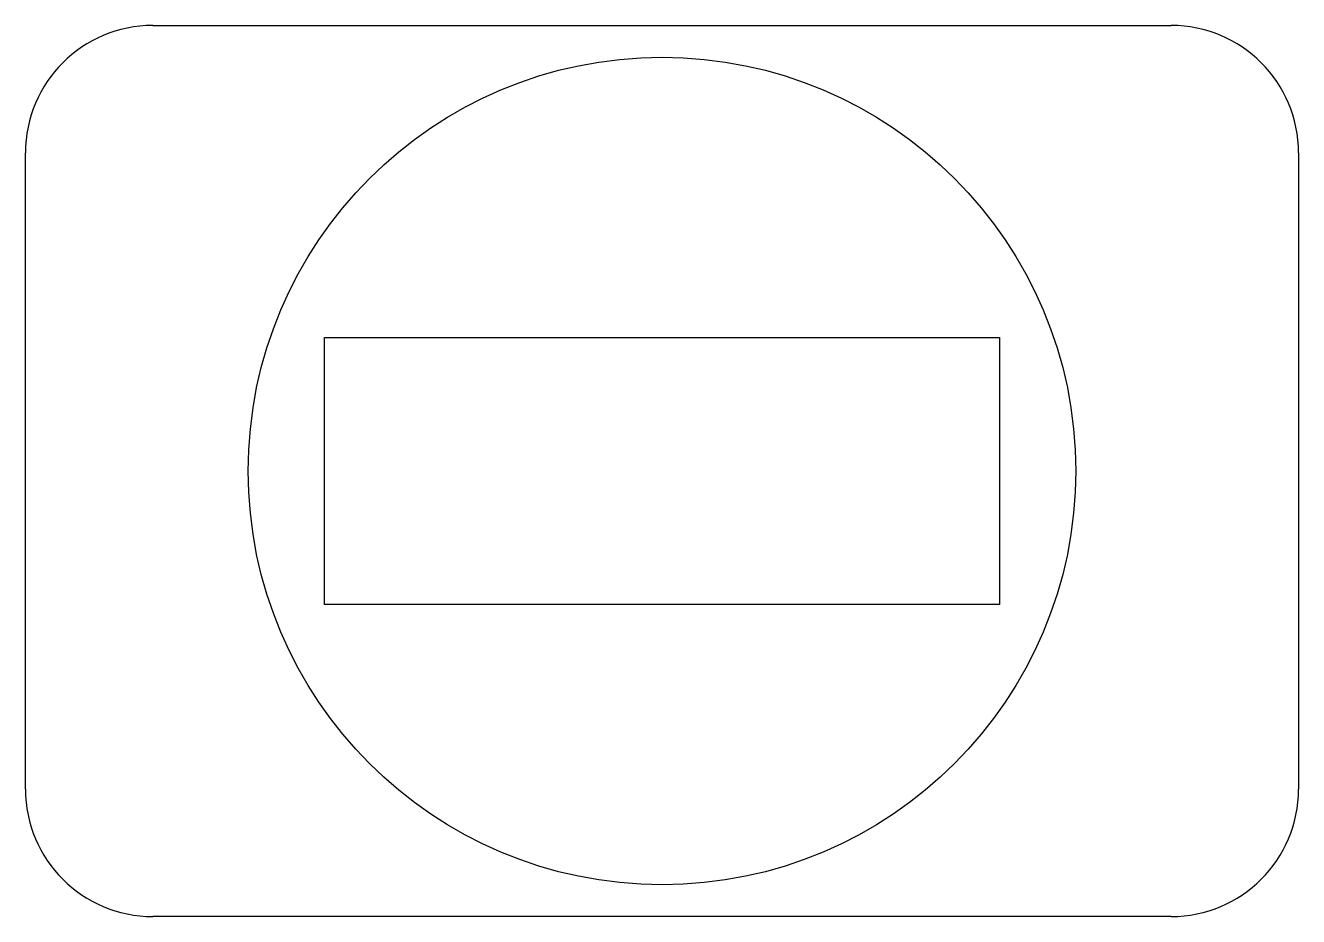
# Model space of a CAD drawing. Header units: millimetres. Extents: x -10 to 10, y -7 to 7.
import ezdxf

# ---------------------------------------------------------------- set-up
doc = ezdxf.new("R2010")
doc.units = ezdxf.units.MM

msp = doc.modelspace()

# ---------------------------------------------------------------- linework, layer by layer
for p, q in [((-8, 7), (8, 7)), ((-10, -5), (-10, 5)), ((10, 5), (10, -5)), ((-5.3, 2.1), (5.3, 2.1)), ((-5.3, -2.1), (-5.3, 2.1)), ((5.3, 2.1), (5.3, -2.1)), ((5.3, -2.1), (-5.3, -2.1)), ((8, -7), (-8, -7))]:
    msp.add_line(p, q)
msp.add_circle((0, 0), 6.5)
for centre, start, end in [((-8, 5), 90, 180), ((8, 5), 360, 90), ((-8, -5), 180, 270), ((8, -5), 270, 0)]:
    msp.add_arc(centre, 2, start, end)

doc.saveas('drawing.dxf')
